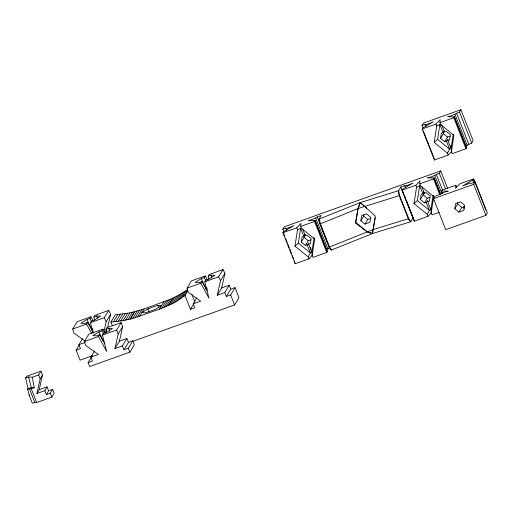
<?xml version="1.0" encoding="UTF-8"?>
<svg xmlns="http://www.w3.org/2000/svg" width="513" height="513" viewBox="0 0 513 513"><rect width="100%" height="100%" fill="white"/><g stroke="black" fill="none" stroke-linecap="round" stroke-linejoin="round"><path stroke-width="0.77" d="M405.809 187.63L404.802 185.584L400.858 186.995L413.074 217.999L410.836 221.693L372.451 233.562L331.212 250.145L329.102 247.144L319.984 223.982L318.996 219.134L321.234 215.441C316.81 216.852 313.148 219.84 308.384 220.455L315.213 220.667L327.422 251.678L326.71 252.473L312.911 257.404L312.161 255.5L314.687 239.084L301.452 228.304L300.695 226.4L300.964 223.405L296.758 227.804L282.958 232.735L295.174 263.74L308.967 258.815L312.654 254.961M308.646 244.278L310.371 243.662L311.16 238.532L307.024 235.166L305.299 235.781L305.395 234.659L303.818 236.313L302.093 236.929L301.304 242.059L305.44 245.426L307.165 244.81L308.743 243.162L308.646 244.278L311.827 252.351L312.161 255.5M439.218 212.279L431.959 214.87L431.202 212.966L433.735 196.55L420.493 185.77L419.743 183.866L420.006 180.877L415.799 185.276L402.006 190.201L414.215 221.212L428.015 216.281L431.696 212.433M427.688 201.75L429.413 201.134L430.202 196.004L426.066 192.631L424.341 193.254L424.443 192.131L422.866 193.779L421.141 194.395L420.346 199.525L424.488 202.891L426.213 202.276L427.791 200.628L427.688 201.75L430.869 209.823L431.202 212.966M465.253 146.096L471.697 143.069L473.127 140.716L460.911 109.705L459.488 112.065C455.525 113.527 452.094 116.137 447.727 116.688L454.447 116.938L466.663 147.943L465.945 148.744L452.152 153.676L451.402 151.765L453.928 135.355L440.686 124.576L439.936 122.665L440.205 119.676L435.992 124.075L422.199 129.007L434.415 160.011L448.208 155.08L451.889 151.232M451.402 151.765L451.062 148.623L447.881 140.549L447.984 139.427L446.406 141.081L444.681 141.697L440.545 138.324L441.334 133.194L443.059 132.578L444.636 130.93M442.219 193.17L441.347 190.958L442.059 190.156L455.858 185.225L455.589 188.22L459.802 183.821L473.595 178.89L485.811 209.894M458.923 212.126L463.848 210.368L464.643 205.238L460.501 201.872L455.576 203.629L454.787 208.759L458.923 212.126L461.745 207.464L463.47 206.848L463.374 207.97L464.425 206.867M308.967 258.815L308.217 256.904L294.981 246.125L297.508 229.715L296.758 227.804M294.981 246.125L298.348 243.111L300.637 228.24L297.508 229.715M301.304 242.059L304.126 237.391L304.581 234.46M311.827 252.351L314.116 237.481M375.272 217.833L372.451 233.562L367.09 231.87L355.573 223.091L358.08 208.528L360.235 202.558L398.62 190.689L400.858 186.995M360.857 220.744L361.646 215.614L366.571 213.857L370.707 217.223L369.918 222.353L364.993 224.11L360.857 220.744L363.653 216.127L363.877 214.658M428.015 216.281L427.265 214.37L414.023 203.59L416.55 187.181L415.799 185.276M414.023 203.59L417.39 200.583L419.685 185.706L416.55 187.181M420.346 199.525L423.174 194.857L423.623 191.926M448.208 155.08L447.458 153.175L434.216 142.396L436.749 125.98L435.992 124.075M434.216 142.396L437.589 139.382L439.878 124.505L436.749 125.98M430.869 209.823L433.043 195.69M440.545 138.324L443.367 133.662L443.707 131.463M451.062 148.623L453.242 134.496M454.787 208.759L457.609 204.097L457.833 202.629M355.573 223.091L357.965 208.714L360.235 202.558L366.763 208.24M282.958 232.735L283.785 231.562L293.904 225.63L286.183 228.689L285.754 228.118L282.798 229.17L283.965 232.126M295.174 263.74L294.424 260.937M402.006 190.201L402.833 189.034L413.055 183.058L405.225 186.155M422.199 129.007L423.026 127.833L433.248 121.857L425.418 124.96L424.995 124.39L422.039 125.441L422.911 127.66M414.215 221.212L414.344 220.622L406.783 201.429M434.415 160.011L434.537 159.421M474.634 182.429L473.595 178.89M44.817 390.669L36.93 393.484L40.174 378.895L42.47 375.106L40.925 371.181L26.734 376.253L25.65 378.036L28.042 388.694L27.676 389.29L29.26 395.44L32.351 403.295L34.813 402.41L36.673 402.532L51.845 397.107L54.141 393.324L52.595 389.399L48.652 390.803L46.362 394.593L44.817 390.669L47.106 386.879L48.652 390.803M36.93 393.484L39.225 389.7L42.47 375.106M103.812 332.251L106.204 321.497L110.622 314.2L108.679 310.416L94.886 315.348L93.885 316.996L94.572 320.041M107.717 327.256L110.622 314.2M122.427 345.871L123.973 349.795L128.449 342.408L126.903 338.477L122.427 345.871L114.938 348.545L118.182 333.957L122.658 326.563L121.113 322.639L106.922 327.711L105.896 329.404L106.576 332.45M114.938 348.545L119.414 341.158L122.658 326.563M224.765 292.57L226.31 296.495L230.728 289.204L229.183 285.273L224.765 292.57L217.275 295.251L220.519 280.656L224.938 273.358L222.995 269.575L209.201 274.506L208.201 276.154L208.887 279.2M217.275 295.251L221.693 287.953L224.938 273.358M308.217 256.904L310.346 252.883L307.165 244.81M447.458 153.175L449.587 149.148L446.406 141.081M427.265 214.37L429.387 210.349L426.213 202.276M25.65 378.036L28.606 376.984L32.325 377.222L38.629 374.971L40.925 371.181M29.26 395.44L29.619 394.843M85.152 341.113L73.878 333.046L72.731 328.98L77.149 321.683L90.942 316.758L93.167 320.843M72.731 328.98L86.524 324.056L87.524 322.408L92.866 331.379L93.225 330.776M87.524 322.408L84.568 323.459L80.849 323.222L86.986 319.458L89.948 318.406L90.942 316.758M93.148 333.084L90.468 322.645L91.468 320.997L94.424 319.939L100.561 316.181L96.842 315.937L93.885 316.996M92.128 355.855L80.066 360.164L76.123 350.155L80.458 348.609L78.912 344.685L82.529 338.715M76.123 350.155L79.335 344.851M46.362 394.593L50.3 393.182L52.595 389.399M128.449 342.408L132.784 340.856L134.329 344.781L129.853 352.168L89.647 366.538L88.101 362.614L92.436 361.062L90.891 357.138L98.381 354.464L85.857 345.505L84.312 341.581L88.787 334.187L102.978 329.122L105.203 333.206M90.468 322.645L104.267 317.714L108.679 310.416M84.312 341.581L98.502 336.509L99.528 334.816L104.87 343.787M99.528 334.816L96.572 335.868L92.859 335.63L98.996 331.873L101.952 330.814L102.978 329.122M98.502 336.509L106.659 351.501L102.446 335.098L103.472 333.405L106.428 332.347L112.565 328.589L108.852 328.352L105.896 329.404M110.917 322.055L115.335 314.758L129.949 312.879L144.082 308.961L170.579 299.207L179.274 294.853L187.476 289.691C182.699 300.945 169.72 304.671 159.376 309.217L132.675 318.47L123.12 320.638L110.917 322.055L112.341 325.672M104.966 332.777L106.576 330.122M90.891 357.138L94.552 351.091M88.101 362.614L92.167 355.894M113.373 321.888L117.791 314.591M115.823 321.657L120.241 314.36M118.266 321.375L122.684 314.078M120.702 321.035L125.121 313.738M102.446 335.098L116.637 330.032L121.113 322.639M123.12 320.638L127.538 313.34M125.531 320.176L129.949 312.879M127.929 319.663L132.348 312.372M130.058 319.157L134.477 311.859M130.308 319.099L134.727 311.801M132.675 318.47L137.093 311.173M135.028 317.791L139.44 310.493M137.356 317.053L141.774 309.756M139.664 316.258L144.082 308.961M123.973 349.795L128.308 348.244L132.784 340.856M159.376 309.217L163.788 301.92M161.659 308.371L166.077 301.073M163.923 307.467L168.341 300.169M166.161 306.505L170.579 299.207M168.379 305.498L172.798 298.2M168.61 305.382L173.028 298.085M170.566 304.433L174.984 297.136M172.721 303.318L177.139 296.02M174.856 302.151L179.274 294.853M176.953 300.939L181.371 293.641M179.024 299.669L183.442 292.372M187.835 290.935L185.026 295.578L190.438 309.313L194.773 307.762L193.228 303.837L200.718 301.163L188.194 292.205L187.046 288.139L191.458 280.842L205.258 275.917L207.483 280.002M181.057 298.354L185.475 291.057M187.046 288.139L200.839 283.208L201.84 281.56L207.175 290.538L207.541 289.935M201.84 281.56L198.884 282.618L195.164 282.381L201.301 278.617L204.257 277.565L205.258 275.917M200.839 283.208L208.996 298.207L204.783 281.804L205.777 280.156L208.733 279.098L214.876 275.34L211.157 275.096L208.201 276.154M193.228 303.837L196.845 297.867M190.438 309.313L193.651 304.004M204.783 281.804L218.576 276.873L222.995 269.575M226.31 296.495L230.645 294.949L235.063 287.652L239.007 297.662L234.588 304.959L132.829 341.312M282.798 229.17L284.228 226.817L440.718 170.906L447.695 188.624M305.44 245.426L308.268 240.757L310.731 239.879M422.039 125.441L423.462 123.088L460.911 109.705M364.993 224.11L367.789 219.493L370.828 218.41M444.681 141.697L447.503 137.029L449.965 136.15M440.654 194.376L434.062 177.876L427.534 177.883C431.901 177.338 435.332 174.721 439.288 173.259L440.718 170.906M424.488 202.891L427.31 198.23L429.772 197.345M473.473 179.479L462.655 185.995L470.376 182.936L470.799 183.507L475.134 181.955L487.35 212.966L485.926 215.319L445.72 229.683L433.504 198.678L434.928 196.325C439.526 194.934 443.27 191.804 448.176 191.169L441.347 190.958M433.504 198.678L473.711 184.314L475.134 181.955M300.695 226.4L314.495 221.469L315.213 220.667M439.936 122.665L453.736 117.74L454.447 116.938M419.743 183.866L433.536 178.934L434.255 178.139M326.666 249.594L329.506 247.856L317.291 216.852M183.058 296.989L185.026 295.578M91.487 330.148L92.712 329.391M148.013 308.852L141.87 312.609L145.589 312.853L155.445 309.333L161.582 305.568L157.863 305.331L148.013 308.852L149.168 311.795M205.796 289.3L207.028 288.55M318.996 219.134L360.235 202.558L375.279 216.05L372.451 233.562L367.199 231.684L355.926 222.507M447.881 140.549L449.606 139.934L450.401 134.804L446.259 131.437L444.534 132.053L441.648 124.717M319.984 223.982L358.08 208.528L399.608 195.536L398.62 190.689M92.879 328.865L91.596 329.32L86.986 319.458M207.194 288.024L205.912 288.479L201.301 278.617M329.102 247.144L373.483 229.439L408.733 218.692L410.836 221.693M221.693 287.953L229.183 285.273M230.728 289.204L235.063 287.652M78.912 344.685L84.908 342.543M119.414 341.158L126.903 338.477M28.042 388.694L31.242 387.546L34.217 387.738L32.325 377.222M27.676 389.29L29.401 388.674L31.261 388.796L34.217 387.738M39.225 389.7L47.106 386.879M443.367 133.662L447.503 137.029M437.589 139.382L449.587 149.148M457.609 204.097L461.745 207.464M423.174 194.857L427.31 198.23M417.39 200.583L429.387 210.349M363.653 216.127L367.789 219.493M304.126 237.391L308.268 240.757M298.348 243.111L310.346 252.883M466.663 147.943L454.255 116.675M327.422 251.678L315.014 220.404M410.438 221.834L408.335 218.833L399.217 195.677L398.229 190.83M331.603 250.004L329.5 247.003L320.375 223.841L319.387 218.993M86.524 324.056L91.718 333.597M218.576 276.873L220.519 280.656M104.267 317.714L106.204 321.497M204.257 277.565L205.995 281.053M101.952 330.814L103.337 333.604M89.948 318.406L91.68 321.895M98.996 331.873L103.607 341.729M459.488 112.065L471.697 143.069M456.532 113.123L468.741 144.127M454.986 114.393L467.196 145.403M453.736 117.74L465.945 148.744M472.768 180.057L473.929 183.013M473.711 184.314L485.926 215.319M450.485 145.782L451.312 147.879M439.878 124.505L443.059 132.578M455.858 185.225L456.608 187.136M463.47 206.848L464.053 208.316M425.418 124.96L426.002 126.435M424.995 124.39L425.867 126.602M423.193 130.629L434.248 158.684M439.288 173.259L445.399 188.765M436.332 174.317L442.443 189.823M441.539 191.214L442.411 193.433M434.793 175.593L441.77 193.311M434.062 177.876L440.462 194.119M433.536 178.934L439.647 194.44M421.737 186.649L424.341 193.254M419.685 185.706L422.866 193.779M404.802 185.584L405.674 187.796M402.128 189.618L403.872 194.042M404.744 196.261L405.911 199.211M399.608 195.536L408.733 218.692M315.745 218.128L327.961 249.132M314.495 221.469L326.71 252.473M310.416 247.407L311.244 249.51M302.696 229.176L305.299 235.781M300.637 228.24L303.818 236.313M286.183 228.689L286.761 230.164M285.754 228.118L286.626 230.331M283.086 232.145L284.535 235.839M285.703 238.789L287.152 242.482M287.735 243.957L289.191 247.651M289.774 249.126L291.519 253.557M292.391 255.769L293.551 258.725M230.645 294.949L234.588 304.959M191.721 294.064L194.857 302.016M157.863 305.331L158.735 307.537M128.308 348.244L129.853 352.168M116.637 330.032L118.182 333.957M50.3 393.182L51.845 397.107M38.629 374.971L40.174 378.895M31.261 388.796L36.673 402.532M29.401 388.674L34.813 402.41M433.35 195.479L433.735 196.55M211.157 275.096L211.914 278.117M108.852 328.352L109.602 331.366M96.842 315.937L97.406 318.201M28.606 376.984L31.242 387.546"/></g></svg>
